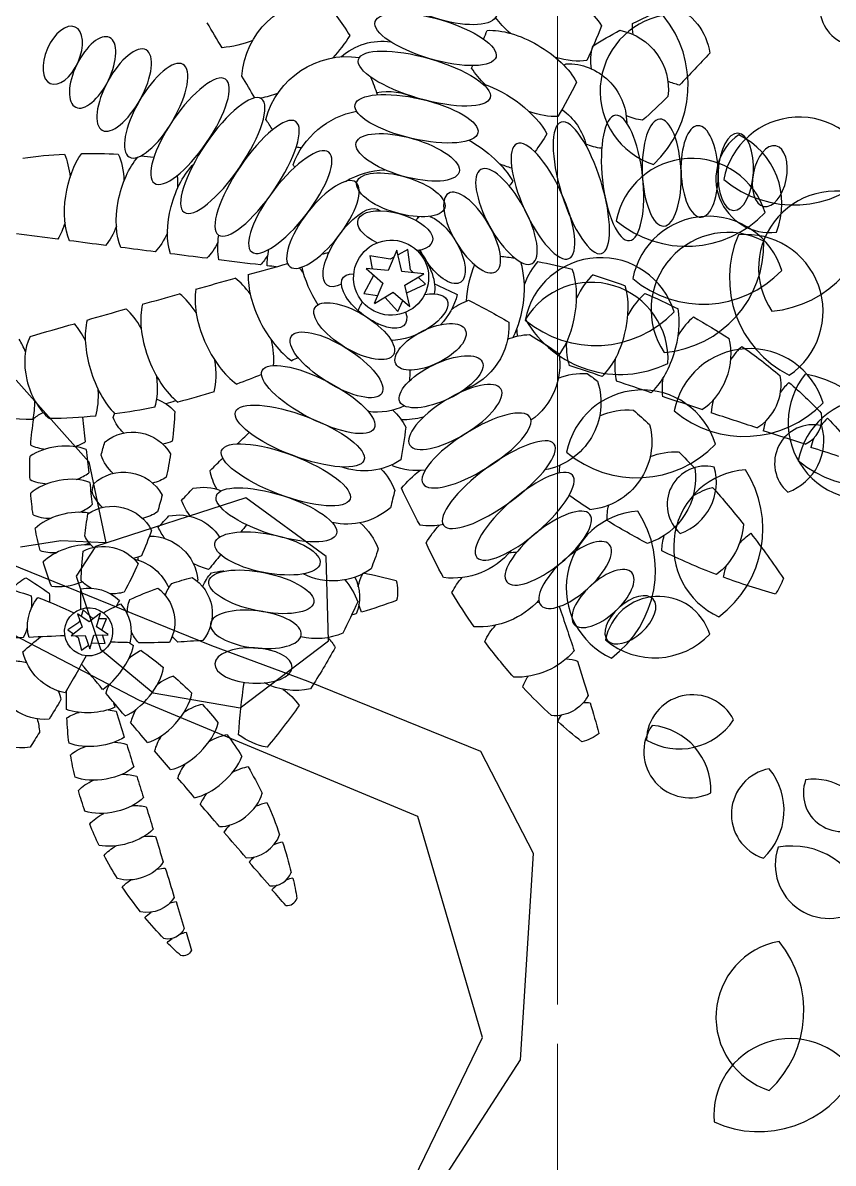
# Model space of a CAD drawing. Header units: millimetres. Extents: x -343543 to 400519, y -115663 to 104219.
# Drawn here: x -315012 to -314635, y 749 to 1278 of the extents above; entities that cross this region are included whole.
import ezdxf
from ezdxf.xclip import XClip

# ---------------------------------------------------------------- set-up
doc = ezdxf.new("R2010")
doc.units = ezdxf.units.MM
doc.header["$XCLIPFRAME"] = 0
doc.linetypes.add('XREF MAT BANG TUONG XAY$0$CENTER', pattern=[50.8, 31.75, -6.35, 6.35, -6.35])
doc.layers.get('0').update_dxf_attribs({"color": 231, "lineweight": 0})
for name, color, linetype, lineweight in [('A-PATT', 252, 'Continuous', 9), ('A-SYMBOLS', 10, 'Continuous', 13), ('XREF MAT BANG TUONG XAY$0$A-GRID', 8, 'XREF MAT BANG TUONG XAY$0$CENTER', 15)]:
    doc.layers.add(name, color=color, linetype=linetype, lineweight=lineweight)
doc.layers.add('XREF MAT BANG NOI THAT$0$FF-Plants', color=8, linetype='Continuous')

# ---------------------------------------------------------------- blocks, each defined once
blk = doc.blocks.new('XREF MAT BANG TUONG XAY$0$00.xref_IKIGAI_Truc')
at = {"layer": 'XREF MAT BANG TUONG XAY$0$A-GRID', "color": 8, "ltscale": 20}
blk.add_lwpolyline([(23800, -3895), (23800, 22924.44)], dxfattribs=at)
blk = doc.blocks.new('XREF MAT BANG TUONG XAY$0$xref_IKIGAI_Cot')
at = {"layer": 'XREF MAT BANG TUONG XAY$0$A-GRID', "color": 8, "ltscale": 20}
blk.add_lwpolyline([(23800, -3895), (23800, 22924.44)], dxfattribs=at)
blk = doc.blocks.new('XREF MAT BANG NOI THAT$0$YLD.Studio-03-186')
at = {"layer": 'XREF MAT BANG NOI THAT$0$FF-Plants', "color": 8}
for p, q in [((114.56, 249.86), (148.37, 211.86)), ((148.37, 211.86), (156.28, 174.3)), ((205.52, 126.46), (31.5, 196.98)), ((221.27, 195.27), (151.4, 172.55)), ((258.62, 168.03), (221.27, 195.27)), ((171.89, 101.11), (21.24, 179.31)), ((135.39, 175.25), (116.68, 172.32)), ((156.28, 174.3), (135.39, 175.25)), ((151.4, 172.55), (142.54, 158.89)), ((259.7, 128.86), (258.62, 168.03)), ((142.54, 158.89), (153.77, 124.89)), ((218.66, 97.69), (259.7, 128.86)), ((153.77, 124.89), (178.25, 104.69)), ((250.24, 109.9), (205.52, 126.46)), ((330.55, 77.35), (250.24, 109.9)), ((301.19, 47.16), (171.89, 101.11)), ((178.25, 104.69), (218.66, 97.69)), ((355.02, 30.02), (330.55, 77.35)), ((331.31, -55.48), (301.19, 47.16)), ((348.97, -65.75), (355.02, 30.02)), ((294.51, -131), (331.31, -55.48)), ((303.34, -136.13), (348.97, -65.75))]:
    blk.add_line(p, q, dxfattribs=at)
blk = doc.blocks.new('XREF MAT BANG NOI THAT$0$YLD.Studio-04-229')
at = {"layer": 'XREF MAT BANG NOI THAT$0$FF-Plants', "color": 8}
for centre, radius, start, end in [((-427.89, 206.37), 17.86, 160.0348, 311.8743), ((-440.64, 187.5), 25.29, 12.7284, 99.1806), ((-512.12, 167.58), 35.72, 100.3158, 252.1553), ((-557.57, 170.57), 50.58, 313.0095, 39.4617), ((-455.32, 119.82), 35.72, 17.257, 169.0965), ((-469.05, 126.9), 25, 125.257, 277.0965), ((-498.78, 115.38), 35.41, 337.9506, 64.4028), ((-505.28, 100.62), 35.72, 17.257, 169.0965), ((-457.84, 165.29), 50.58, 229.9506, 316.4028), ((-438.5, 85.43), 35.72, 62.2287, 214.0682), ((-472.42, 115.82), 50.58, 274.9223, 1.3746), ((-507.8, 146.1), 50.58, 229.9506, 316.4028), ((-497.59, 73.74), 35.72, 17.257, 169.0965), ((-488.46, 66.24), 35.72, 62.2287, 214.0682), ((-437.17, 80.76), 50.58, 156.6654, 243.1176), ((-480, 65.26), 35.72, 303.9718, 95.8113), ((-522.38, 96.62), 50.58, 274.9223, 1.3746), ((-547.56, 54.54), 35.72, 17.257, 169.0965), ((-500.12, 119.22), 50.58, 229.9506, 316.4028), ((-552.01, 43.09), 35.72, 356.9106, 148.7501), ((-550.08, 100.02), 50.58, 229.9506, 316.4028), ((-538.56, 86.61), 50.58, 209.6042, 296.0564), ((-478.38, 12.31), 35.72, 17.257, 169.0965), ((-424.79, 13.68), 35.72, 140.9106, 292.7501), ((-461.24, -13.62), 50.58, 353.6042, 80.0564), ((-528.34, -6.89), 35.72, 17.257, 169.0965), ((-480.9, 57.79), 50.58, 229.9506, 316.4028), ((-420.73, -10.73), 35.72, 17.257, 169.0965), ((-448.91, -5.19), 17.86, 76.9759, 228.8154), ((-469.18, 5.19), 25.29, 289.6695, 16.1218), ((-530.86, 38.59), 50.58, 229.9506, 316.4028), ((-423.25, 34.75), 50.58, 229.9506, 316.4028), ((-498.87, -24.39), 17.86, 76.9759, 228.8154), ((-477.95, -43.93), 35.72, 93.8517, 245.6912), ((-519.14, -14.01), 25.29, 289.6695, 16.1218), ((-522.78, -35.84), 50.58, 306.5453, 32.9975), ((-527.92, -63.13), 35.72, 93.8517, 245.6912), ((-572.74, -55.04), 50.58, 306.5453, 32.9975), ((-520.8, -92.02), 25, 17.257, 169.0965), ((-522.56, -60.18), 35.41, 229.9506, 316.4028), ((-504.91, -134.17), 21.43, 27.0306, 178.8701), ((-506.11, -139.14), 21.43, 145.2876, 297.1271), ((-511.04, -107.54), 30.35, 239.7243, 326.1765), ((-526.67, -157.14), 30.35, 357.9812, 84.4334), ((-465.45, -168.19), 21.43, 100.3158, 252.1553), ((-492.72, -166.4), 30.35, 313.0095, 39.4617), ((-435.57, -158.39), 17.86, 160.0348, 311.8743), ((-448.32, -177.25), 25.29, 12.7284, 99.1806), ((-441.49, -191.6), 25, 161.257, 313.0965), ((-458.77, -218.39), 35.41, 13.9506, 100.4028), ((-458.32, -262.45), 35.72, 100.3158, 252.1553), ((-503.77, -259.46), 50.58, 313.0095, 39.4617), ((-459.34, -308.16), 35.72, 32.9106, 184.7501), ((-474.04, -265.05), 50.58, 245.6042, 332.0564)]:
    blk.add_arc(centre, radius, start, end, dxfattribs=at)
blk = doc.blocks.new('XREF MAT BANG NOI THAT$0$YLD.Studio-03-28')
at = {"layer": 'XREF MAT BANG NOI THAT$0$FF-Plants', "color": 8}
for p, q in [((-29.06, 218.92), (-24.42, 222.98)), ((-24.42, 222.98), (-23, 219.19)), ((-35.01, 218.66), (-31.74, 218.8)), ((-32.59, 213), (-35.01, 218.66)), ((-30.1, 213.92), (-32.2, 220.17)), ((-32.2, 220.17), (-26.83, 216.35)), ((-30.36, 218.86), (-29.06, 218.92)), ((-26.83, 216.35), (-21.54, 220.27)), ((-21.54, 220.27), (-23.52, 213.99)), ((-22.39, 217.56), (-22.33, 217.39)), ((-22.33, 217.39), (-17.04, 214.24)), ((-35.39, 210), (-30.1, 213.92)), ((-32.89, 211.86), (-32.59, 213)), ((-23.52, 213.99), (-18.15, 210.17)), ((-17.04, 214.24), (-20.26, 211.67)), ((-28.81, 210.07), (-35.39, 210)), ((-34.16, 207.04), (-33.37, 210.02)), ((-28.05, 207.8), (-34.16, 207.04)), ((-26.71, 203.82), (-28.81, 210.07)), ((-24.74, 210.11), (-26.71, 203.82)), ((-18.26, 210.09), (-24.74, 210.11)), ((-21.79, 210.1), (-22.86, 204.47)), ((-22.86, 204.47), (-25.89, 206.42)), ((-9.06, 2.82), (-8.03, 12.37)), ((-8.03, 12.37), (-2.3, 9.48)), ((-3.47, 3.35), (-1.55, 13.44)), ((-1.36, 13.34), (2.83, 4.15)), ((0.92, 8.33), (9.61, 10.47)), ((2.83, 4.15), (13.02, 5.44)), ((13.02, 5.44), (5.54, -1.6)), ((9.61, 10.47), (8.81, 4.91)), ((-15.62, -3.78), (-11.18, 0.69)), ((-13.66, 2.06), (-3.47, 3.35)), ((-4.66, -2.89), (-13.66, 2.06)), ((-9.27, 2.61), (-9.06, 2.82)), ((8.25, 0.95), (13.32, -7.22)), ((-6.85, -7.71), (-15.62, -3.78)), ((-6.58, -12.98), (-4.66, -2.89)), ((5.54, -1.6), (9.92, -10.89)), ((-5.92, -9.53), (-6.85, -7.71)), ((0.91, -5.95), (-6.58, -12.98)), ((3.84, -8.87), (-2.6, -15.99)), ((9.92, -10.89), (0.91, -5.95)), ((5.65, -8.55), (3.84, -8.87)), ((13.32, -7.22), (8.57, -8.04)), ((-2.6, -15.99), (-4.94, -11.44))]:
    blk.add_line(p, q, dxfattribs=at)
for centre, major_axis, ratio, start_param, end_param in [((112.08, 162.81), (-49.51, 144.63), 1, -0.132709, -0.045878), ((78.73, 305.04), (-8.66, 1.18), 0.959793, 3.11439, 4.439794), ((113.3, 163.34), (-5.54, 152.77), 1, 0.097095, 0.15366), ((90.56, 310.2), (-4.8, 8.15), 0.490947, 0.894952, 1.248419), ((90.56, 310.2), (4.65, 2.84), 0.874189, -0.631907, 0.605204), ((111.07, 162.3), (-108.1, 108.1), 1, -0.487515, -0.393227), ((64.36, 297.58), (-7.76, 9.92), 0.800189, 3.860592, 5.342894), ((78.73, 305.04), (-7.5, 12.73), 0.490947, 0.941091, 1.224771), ((-3506.28, 4685.53), (4396.41, 3576.45), 1, -1.566496, -1.564955), ((64.36, 297.58), (-9.68, 14.44), 0.490947, 0.847911, 1.176828), ((-3507.5, 4685.01), (-3612.43, 4366.89), 1, 3.135264, 3.137574), ((90.56, 310.2), (-4.8, 8.15), 0.490947, 1.706256, 2.018765), ((110.16, 161.69), (-108.1, 108.1), 1, -0.371224, -0.289813), ((49.87, 288.97), (-9.31, 11.6), 0.671515, 3.780069, 5.510321), ((78.73, 305.04), (-7.5, 12.73), 0.490947, 1.899231, 2.110255), ((110.16, 161.69), (140.84, 59.44), 1, 1.700812, 1.771763), ((36.77, 280.2), (-11.29, 13.22), 0.490947, 3.820292, 5.530953), ((49.87, 288.97), (-10.5, 13.85), 0.490947, 0.705769, 1.183947), ((-3508.52, 4684.49), (-3637.95, 4345.65), 1, 3.126715, 3.12923), ((36.77, 280.2), (-11.29, 13.22), 0.490947, 0.612122, 1.183947), ((64.36, 297.58), (-9.68, 14.44), 0.490947, 1.965112, 2.204238), ((-36.53, 255.61), (24.13, 6.93), 1, 0.525946, 2.02247), ((110.16, 161.69), (-135.48, 70.83), 1, -0.447445, -0.381296), ((24.2, 270.68), (-12.04, 12.54), 0.490947, 3.745574, 5.607066), ((-3509.43, 4683.88), (4426, 3539.76), 1, -1.56581, -1.563625), ((24.2, 270.68), (-12.04, 12.54), 0.490947, 0.587277, 1.183947), ((49.87, 288.97), (-10.5, 13.85), 0.490947, 1.989445, 2.346129), ((-720.63, 285.06), (47.67, 699.96), 1, -1.530529, -1.51896), ((110.16, 161.69), (122.85, 90.99), 1, 1.683103, 1.75189), ((12.21, 260.44), (-12.75, 11.82), 0.490947, 3.756496, 5.600887), ((-3509.43, 4683.88), (-3727.07, 4269.46), 1, 3.100959, 3.102883), ((-34.53, 238.25), (24.11, 6.98), 1, 0.623023, 1.976347), ((-39.57, 280.44), (17.75, 17.75), 1, 4.607864, 4.865684), ((12.21, 260.44), (-12.75, 11.82), 0.490947, 0.644013, 1.183947), ((36.77, 280.2), (-11.29, 13.22), 0.490947, 1.989445, 2.434591), ((1733.93, -5818.97), (6080.08, 1638.94), 1, 1.568463, 1.570774), ((1735.19, -5818.21), (6085.55, 1618.54), 1, 1.570168, 1.571709), ((110.16, 161.69), (137.81, 66.16), 1, 1.97756, 2.055063), ((0.84, 249.53), (-13.41, 11.06), 0.490947, 3.843286, 5.522008), ((24.2, 270.68), (-12.04, 12.54), 0.490947, 1.989445, 2.449387), ((-3509.43, 4683.88), (4624.03, 3276.85), 1, -1.51289, -1.511066), ((1732.81, -5819.56), (6080.13, 1638.78), 1, 1.570977, 1.573492), ((-0.63, 379.26), (142.85, 91.9), 1, -1.384301, -1.327735), ((-720.04, 286.02), (-701.55, 6.28), 1, 3.0954, 3.110587), ((-3509.43, 4683.88), (4666.78, 3215.67), 1, -1.502458, -1.500526), ((1731.66, -5819.98), (-1615.59, 6086.33), 1, 0.006845, 0.00903), ((-1.9, 378.5), (-165.87, 36.57), 1, 2.451966, 2.538798), ((110.16, 161.69), (152.65, 8.26), 1, 2.473403, 2.533368), ((-9.89, 237.97), (-14.03, 10.26), 0.490947, 3.98658, 5.391529), ((0.84, 249.53), (-13.41, 11.06), 0.490947, 0.772729, 1.183947), ((12.21, 260.44), (-12.75, 11.82), 0.490947, 1.989445, 2.378033), ((1731.66, -5819.98), (-1657.99, 6074.92), 1, 0.002676, 0.0046), ((-35.43, 264.12), (-23.07, 1.39), 1, 1.051839, 1.328745), ((-29.43, 220.51), (24.16, 6.83), 1, 0.898919, 2.050573), ((-35.43, 264.12), (-16.34, 16.34), 1, 2.931778, 3.115115), ((-720.04, 286.02), (616.83, 334.27), 1, -0.585206, -0.557024), ((-3509.43, 4683.88), (-3616.54, 4363.48), 1, 3.118357, 3.120569), ((1731.66, -5819.98), (-1740.97, 6051.66), 1, -0.008287, -0.006463), ((-3802.7, -4823.64), (3939.99, 4912.23), 1, 0.037597, 0.040172), ((127.6, 283.85), (-65.98, 167.44), 1, 1.44855, 1.508293), ((0.84, 249.53), (-13.41, 11.06), 0.490947, 1.989445, 2.229937), ((1731.66, -5819.98), (6068.37, 1681.78), 1, 1.574905, 1.576837), ((-3.02, 377.92), (155.04, 69.38), 1, -1.435677, -1.341389), ((-61.12, 228.36), (6.89, 18.04), 0.490947, -1.382632, -1.117508), ((1731.66, -5819.98), (6040.95, 1777.78), 1, 1.561619, 1.56383), ((-3509.43, 4683.88), (4456.75, 3501), 0.999996, -1.568653, -1.568182), ((-44.34, 218.17), (2.86, 15.19), 0.674119, 0.619056, 1.96912), ((-3801.92, -4824.15), (-5247.07, 3481.64), 1, 4.656891, 4.659536), ((1731.66, -5819.98), (-1741.86, 6051.4), 1, -0.000673, 0.001759), ((-4.16, 377.5), (162.71, 48.75), 1, -1.409424, -1.328013), ((-26.44, 214.07), (10.66, 3.34), 1, 2.51498, 8.798165), ((-14.47, 379.35), (168.73, 19.57), 1, 4.249273, 4.338395), ((-49.05, 218.03), (12.57, 12.57), 1, 2.371043, 2.858653), ((-61.12, 228.36), (6.89, 18.04), 0.490947, 4.093897, 4.421075), ((-4.16, 377.5), (166.05, 35.75), 1, -1.435097, -1.364146), ((-13.69, 378.84), (130.31, 108.96), 1, 3.770987, 3.877921), ((-64.79, 221.43), (12.57, 12.57), 1, 4.751811, 4.987715), ((-194.26, -81.14), (-340.97, 43.28), 1, 4.265182, 4.291331), ((-4.16, 377.5), (164.77, 41.25), 1, 4.707412, 4.773561), ((526.07, -46.66), (-534.41, 43.59), 1, -0.428061, -0.382463), ((59.69, 184.07), (29.02, 10.35), 1, 0.808688, 1.28377), ((-210.33, 182.27), (274.76, 72.47), 1, -0.238473, -0.152339), ((-55.75, 518.68), (303.42, 60.18), 1, 4.487866, 4.529554), ((168.91, 65.58), (175.84, 175.84), 1, 1.749512, 1.787497), ((-26.44, 214.07), (18.86, 5.87), 1, 4.670835, 5.646892), ((-4.16, 377.5), (-169.25, 14.4), 1, 1.633457, 1.647085), ((-4.16, 377.5), (163.33, 46.63), 1, 4.450499, 4.528003), ((-4.16, 377.5), (164.53, 42.22), 1, 4.590669, 4.659456), ((35.51, 81.27), (131.95, 77.19), 1, 1.656346, 1.73385), ((136.04, 286.66), (163.45, 80.39), 1, 3.162192, 3.211903), ((0.15, 186.04), (18.66, 6.47), 1, 1.463413, 1.78637), ((-194.26, -81.14), (332.46, 87.19), 1, 0.686963, 0.72865), ((168.91, 65.58), (-248.62, 4.92), 1, -0.533723, -0.478886), ((-38.49, 176.4), (19.76, 4.77), 1, 1.257993, 1.538395), ((-26.44, 214.07), (19.57, 5.52), 1, 3.665974, 4.623303), ((-219.23, 208.35), (-2.52, 197.04), 1, 4.62716, 4.640944), ((0.15, 186.04), (19.73, 0.93), 1, 2.492605, 2.840702), ((-12.17, 199.02), (19.05, 5.22), 1, 4.498677, 5.919621), ((45.87, 184.29), (-15.39, 9.32), 0.456009, 4.712389, 10.995574), ((35.51, 81.27), (122.26, 91.78), 1, 1.654961, 1.723748), ((-38.49, 176.4), (14.37, 14.37), 1, 6.20659, 6.525099), ((136.04, 286.66), (161.48, 84.28), 1, 3.213448, 3.290852), ((12.76, 175.19), (13.97, 13.97), 1, 0.893491, 1.083533), ((-194.26, -81.14), (330.16, 95.54), 1, 0.616686, 0.650472), ((-219.23, 208.35), (194.06, 34.27), 1, -0.344998, -0.269905), ((0.15, 186.04), (19.09, 5.09), 1, 4.409152, 6.108959), ((51.18, 157.5), (29.51, 8.88), 1, 0.454219, 1.166567), ((62.91, 216.62), (29.87, 7.57), 1, 4.47824, 4.82433), ((35.51, 81.27), (-148.48, 36.37), 1, -0.491682, -0.425533), ((-43.03, 160.33), (19.47, 5.84), 1, 1.450716, 1.781814), ((-31.6, 194.2), (19.44, 5.96), 1, 3.340978, 4.744634), ((12.76, 175.19), (13.97, 13.97), 1, 2.10285, 2.425749), ((37.36, 169.77), (-18.94, 9.66), 0.405439, 4.712389, 10.995574), ((168.91, 65.58), (175.84, 175.84), 1, 1.886405, 1.928292), ((-19.36, 195.28), (21.85, 5.76), 1, 4.079193, 5.036001), ((526.07, -46.66), (138.11, 518.1), 0.999988, 1.397662, 1.398225), ((-210.33, 182.27), (225.55, 172.84), 1, -0.746111, -0.667384), ((35.51, 81.27), (126.64, 85.63), 1, 1.922607, 1.993558), ((-219.23, 208.35), (83.86, 178.33), 1, -1.386044, -1.32182), ((-43.03, 160.33), (14.37, 14.37), 1, 6.051325, 6.246402), ((-9.04, 158.46), (15.97, 15.97), 1, 1.62073, 1.685999), ((136.04, 286.66), (-147, 107.56), 1, 1.299788, 1.35347), ((-38.49, 176.4), (19.63, 5.27), 1, 3.264132, 4.962173), ((-15.18, 180.12), (21.78, 6), 1, 3.848498, 5.329427), ((-152.83, 119.29), (-39.14, 157.18), 0.999998, -1.523468, -1.519833), ((29.73, 153.87), (-23, 9.44), 0.362784, 4.712389, 10.995574), ((25.1, 162.9), (13.97, 13.97), 1, 2.141547, 2.531114), ((-249.22, -74.28), (240.39, 111.48), 1, 0.552036, 0.646324), ((-4398.2, 3808.72), (-4372.42, 3605.73), 1, 3.130858, 3.132682), ((168.91, 65.58), (-235.52, 79.79), 1, -0.059773, -0.044377), ((-49.93, 142.53), (20.08, 3.19), 1, 1.584425, 2.014209), ((-7.94, 123.66), (35.75, 10.14), 1, 0.979264, 1.182981), ((-157.18, 139.15), (114.54, 114.54), 1, 5.565279, 5.620627), ((136.04, 286.66), (128.8, 128.8), 1, 3.129157, 3.158314), ((45.83, 132.09), (29.23, 9.76), 1, 0.24432, 0.891093), ((35.51, 81.27), (152.83, 3.55), 1, 2.59867, 2.680081), ((-43.03, 160.33), (19.7, 5.03), 1, 3.119432, 4.947597), ((-49.93, 142.53), (19.63, 5.28), 1, 0.11264, 0.485987), ((-7.94, 123.66), (26.28, 26.28), 1, 1.152024, 1.315215), ((596.91, 254.59), (622.34, 106.69), 1, 3.129017, 3.14043), ((12.76, 175.19), (-13.97, 13.97), 1, 2.186059, 2.216859), ((59.69, 184.07), (-21.79, 21.79), 1, 2.605271, 2.789078), ((-4398.2, 3808.72), (3709.3, 4284.92), 1, -1.56033, -1.558406), ((-219.23, 208.35), (102.72, 168.17), 1, -1.36396, -1.323145), ((-9.38, 164.4), (21.7, 6.3), 1, 3.632054, 4.833195), ((22.16, 137.48), (-22.9, 9.68), 0.362784, 4.712389, 10.995574), ((-210.33, 182.27), (284.07, 6.79), 1, -0.199224, -0.142547), ((-55.34, 126.48), (19.56, 5.55), 1, 1.427415, 1.933279), ((-7.93, 115.69), (27.09, 10.34), 1, 1.529921, 1.821852), ((-247.88, -75.62), (-253.08, 78.52), 1, 4.325258, 4.406669), ((-4398.2, 3808.72), (-4350.72, 3631.89), 1, 3.131468, 3.133513), ((168.91, 65.58), (247.86, 20.07), 1, 2.745054, 2.77094), ((-55.34, 126.48), (18.96, 7.33), 1, 0.02821, 0.371208), ((599.04, 237.65), (446.48, 446.48), 1, 2.51248, 2.524814), ((52.57, 141.4), (18.84, 5.94), 1, -1.380608, -0.489438), ((-193.37, -80.66), (272.7, 209.21), 0.999999, 0.034329, 0.040727), ((-49.93, 142.53), (19.47, 5.84), 1, 3.143861, 4.874981), ((-219.23, 208.35), (-196.25, 17.86), 1, 2.791531, 2.84736), ((15.6, 120.29), (-28.08, 8.27), 0.32034, 4.712389, 10.995574), ((-155.05, 122.21), (-53.34, 152.94), 1, 4.436484, 4.462597), ((37.32, 105.52), (29.5, 8.92), 1, 0.070833, 1.148318), ((51.18, 157.5), (29.65, 8.4), 1, 4.685359, 5.071661), ((83.87, 118.76), (13.97, 13.97), 1, 1.326609, 1.520011), ((-193.37, -80.66), (302.02, 164.06), 1, 0.133382, 0.183242), ((-61.07, 108.37), (19.97, 3.81), 1, 1.553919, 1.98021), ((-7.25, 147.46), (22.08, 4.8), 1, 3.700579, 4.290899), ((212.26, -123.41), (123.87, 220.24), 1, 0.592112, 0.649927), ((179.63, 116.05), (17.05, 4.43), 1, 0.017414, 0.528736), ((168.91, 65.58), (-241.25, 60.29), 1, 0.002879, 0.010825), ((-247.88, -75.62), (-252.5, 80.36), 1, 4.227807, 4.298758), ((-61.07, 108.37), (14.37, 14.37), 1, 6.040312, 6.266533), ((-4.62, 105.25), (21.36, 7.37), 1, 1.660238, 2.075107), ((83.87, 118.76), (19.39, 3.79), 1, 2.53236, 2.87845), ((65.77, 129.34), (19.56, 2.78), 1, -0.991297, -0.516216), ((174.08, 117.62), (13.83, 13.83), 1, 2.090464, 2.377913), ((212.26, -123.41), (216.66, 130.03), 1, 1.183698, 1.258), ((165.08, 110.91), (16.86, 5.1), 1, -0.398908, 0.769616), ((192.02, 124.28), (10.36, 10.36), 1, 2.177455, 2.408366), ((-219.23, 208.35), (-195.85, 21.8), 1, 2.710852, 2.781096), ((599.04, 237.65), (-118.6, 620.18), 1, 1.568655, 1.58163), ((136.93, 287.13), (180.4, 25.21), 1, 4.162602, 4.248736), ((212.26, -123.41), (243.25, 68.4), 1, 1.548958, 1.633521), ((130.29, 91.05), (34.26, 9.83), 1, -0.154889, 0.732814), ((-442.18, 870.59), (-725.84, 665.89), 1, 3.003743, 3.018754), ((7408.97, 6418.74), (7972.1, 5739.9), 1, 3.214224, 3.216408), ((8.86, 102.44), (-31.05, 7.29), 0.300118, 4.712389, 10.995574), ((-210.33, 182.27), (200.93, 200.93), 1, 5.229534, 5.264231), ((212.26, -123.41), (-178.67, 178.67), 1, -0.414961, -0.339827), ((101.85, 79.89), (36.02, 10.01), 1, -0.133882, 0.768981), ((161.54, 110.34), (32.81, 4.67), 1, 2.856985, 3.134232), ((192.02, 124.28), (10.36, 10.36), 1, 3.225486, 3.448654), ((-55.34, 126.48), (19.81, 4.54), 1, 4.229445, 4.734078), ((-69.85, 91.43), (14.37, 14.37), 1, 6.083489, 6.308121), ((27.94, 80.03), (29.81, 7.8), 1, 0.004255, 0.944321), ((45.83, 132.09), (29.57, 8.66), 1, 4.562886, 5.044669), ((-442.18, 870.59), (801.61, 572.42), 1, -1.520806, -1.503839), ((-219.23, 208.35), (-162.14, 111.99), 0.999993, 3.177662, 3.179972), ((-247.88, -75.62), (-247.49, 94.68), 1, 4.177625, 4.243774), ((599.04, 237.65), (-135.55, 616.7), 1, 1.569186, 1.581315), ((212.26, -123.41), (237.46, 86.4), 1, 1.698623, 1.769893), ((80.27, 69.71), (33.9, 9.65), 1, -0.177157, 0.821616), ((138.4, 100.91), (24.92, 24.92), 1, 2.251134, 2.489202), ((4.15, 83.88), (-31.05, 7.29), 0.300118, 4.712389, 10.995574), ((-442.18, 870.59), (910.7, 375.34), 1, -1.318792, -1.296699), ((174.08, 117.62), (13.83, 13.83), 1, 3.425162, 3.695399), ((7408.97, 6418.74), (7565.69, 6265.88), 1, 3.149351, 3.151275), ((125.75, 89.41), (31.99, 31.99), 1, 2.292971, 2.522054), ((20.76, 55.09), (29.64, 8.42), 1, 0.111098, 1.050224), ((-210.33, 182.27), (135.08, 249.99), 1, -1.44289, -1.413733), ((189.63, -137.44), (232.66, 98.59), 1, 1.646774, 1.723184), ((57.64, 55.67), (33.49, 10.99), 1, 0.477208, 0.781672), ((111.64, 56.42), (-7.72, 28.24), 0.32034, 1.570796326843089, 7.853981634022675), ((129.01, 62.6), (-7.23, 23.79), 0.362784, 1.570796326542845, 7.853981633722432), ((146.35, 65.94), (-5.23, 20.61), 0.405439, 1.570796326753082, 7.853981633932668), ((161.54, 110.34), (-23.43, 23.43), 1, 1.594904, 1.627151), ((163.18, 67.82), (-4.34, 17.46), 0.456009, 1.570796327003859, 7.853981634183445), ((-247.88, -75.62), (-225.55, 139.07), 1, 4.276146, 4.322723), ((37.32, 105.52), (29.7, 8.22), 1, 4.657908, 5.047475), ((93.51, 50.97), (-10.8, 30.01), 0.300118, 1.570796326502317, 7.853981633681903), ((179.29, 68.9), (-3.44, 13.91), 0.543524, 1.570796326758771, 7.853981633938357), ((-4072.05, -7847.89), (4291.59, 7729.68), 1, 0.045968, 0.048152), ((1.84, 65.02), (-29.08, 3.35), 0.32034, 4.712389, 10.995574), ((114.45, 84.22), (55.34, 17.26), 1, 2.954557, 3.158273), ((138.4, 100.91), (24.92, 24.92), 1, 3.208423, 3.306613), ((-157.53, 58.59), (12.81, 23.9), 0.490947, -1.152148, -0.795463), ((7408.97, 6418.74), (-7814.55, 5952.61), 1, 1.353149, 1.354972), ((214.95, -118.36), (178.67, 178.67), 1, 1.507122, 1.510757), ((39.13, 37.21), (32.6, 13.39), 1, 0.497671, 0.926523), ((76.05, 43.59), (-11.97, 26.71), 0.32034, 1.570796326202381, 7.853981633381967), ((-136.57, 45.73), (11.39, 24.61), 0.490947, 0.678699, 2.38936), ((-4072.05, -7847.89), (-8006.89, 3749.05), 1, 4.686888, 4.688812), ((-210.33, 182.27), (200.93, 200.93), 1, 5.025432, 5.079115), ((-136.57, 45.73), (11.39, 24.61), 0.490947, -1.152148, -0.707001), ((59.21, 36.19), (-10.29, 22.63), 0.362784, 1.570796326205139, 7.853981633384725), ((-114.89, 34.11), (9.94, 25.23), 0.490947, 0.603982, 2.420377), ((-4072.05, -7847.89), (4131.37, 7816.49), 1, 0.020191, 0.022015), ((7408.97, 6418.74), (7593.47, 6232.18), 1, 3.159148, 3.16108), ((-0.12, 46.92), (-24.85, 0.77), 0.362784, 4.712389, 10.995574), ((-247.88, -75.62), (-132.14, 229.68), 1, 4.701668, 4.714353), ((10.37, 29.18), (29.95, 7.23), 1, 0.306291, 0.866837), ((27.94, 80.03), (29.51, 8.85), 1, 4.597926, 4.920824), ((-16.31, 226.91), (208.22, 116.26), 1, 3.476887, 3.558298), ((-114.89, 34.11), (9.94, 25.23), 0.490947, -1.152148, -0.692206), ((20.36, 21.41), (35.04, 3.76), 1, 0.611668, 0.904591), ((-157.53, 58.59), (12.81, 23.9), 0.490947, 3.847362, 4.32554), ((-92.58, 23.77), (8.46, 25.76), 0.490947, 0.614903, 2.459294), ((-4072.05, -7847.89), (-7987.25, 3790.71), 1, 4.686738, 4.688669), ((44.58, 26.29), (-10.69, 18.38), 0.405439, 4.712389, 10.995574), ((-92.58, 23.77), (8.46, 25.76), 0.490947, -1.152148, -0.763559), ((-2.03, 29.34), (-21.23, 1.07), 0.405439, 4.712389, 10.995574), ((-69.7, 14.75), (6.95, 26.21), 0.490947, 0.701694, 1.194978), ((-4072.05, -7847.89), (4134.36, 7814.91), 1, 0.014988, 0.0172), ((7408.97, 6418.74), (7542.37, 6293.93), 1, 3.153558, 3.155493), ((31.44, 15.55), (-8.97, 15.6), 0.456009, 4.712389, 10.995574), ((-210.33, 182.27), (117.51, 258.72), 1, 4.57275, 4.590231), ((85.3, 10.6), (30.46, 8.83), 1, -1.194927, 0.516377), ((131.9, -270.46), (303.95, 46.02), 1, 1.410038, 1.448165), ((115.03, 12.41), (30.45, 8.87), 1, -1.13023, 0.600891), ((170.71, 18.85), (30.84, 7.37), 1, 2.308965, 2.535186), ((131.9, -270.46), (272.76, 141.78), 1, 0.980189, 1.050433), ((141.32, 15.18), (30.56, 8.47), 1, -1.009427, 0.406762), ((200.45, 17.42), (29.63, 11.31), 1, 2.222132, 2.446764), ((131.9, -270.46), (305.03, 38.2), 1, 1.220489, 1.310482), ((-16.31, 226.91), (-238.48, 0.16), 1, 0.960407, 1.031357), ((-136.57, 45.73), (11.39, 24.61), 0.490947, 3.753714, 4.32554), ((-98.24, -4.21), (-0.17, 31.89), 0.300118, 1.570796327715664, 7.85398163489525), ((-79.1, -4.35), (-0.17, 31.89), 0.300118, 1.570796327681729, 7.853981634861315), ((-46.34, 7.07), (5.41, 26.57), 0.490947, 0.844988, 1.162328), ((-69.7, 14.75), (6.95, 26.21), 0.490947, -1.152148, -0.911655), ((-4072.05, -7847.89), (4020.43, 7874.12), 0.999995, -0.000358, 0.000114), ((141.32, 15.18), (22.42, 22.42), 1, 1.840951, 1.956005), ((170.71, 18.85), (30.57, 8.42), 1, -0.803958, 0.062594), ((233.01, 15.25), (22.42, 22.42), 1, 1.930346, 2.11832), ((131.9, -270.46), (304.53, 42.02), 1, 1.114106, 1.196533), ((-117.19, -5.07), (-0.24, 29.27), 0.32034, 1.570796327763428, 7.853981634943015), ((-60.17, -3.81), (-1.93, 29.21), 0.32034, 1.570796327460503, 7.853981634640089), ((-41.75, -3.63), (-1.75, 24.8), 0.362784, 1.570796327655833, 7.853981634835419), ((-2.21, 12.53), (17.97, 0.96), 0.456009, -0.597189, 3.712648), ((16.7, 8.87), (-8.97, 15.6), 0.456009, 2.146873, 5.563258), ((29.85, 4.77), (30.46, 8.82), 1, -0.925589, 0.347124), ((20.36, 21.41), (-24.92, 24.92), 1, 3.981782, 4.006026), ((196.77, 21.01), (29.26, 12.23), 1, -0.642229, -0.384041), ((-169.96, -2.47), (2.51, 17.82), 0.456009, 1.570796329214219, 7.853981636393805), ((-153.2, -3.84), (1.96, 21.17), 0.405439, 1.570796328573082, 7.853981635752668), ((-135.56, -4.21), (1.64, 24.81), 0.362784, 1.570796328117058, 7.853981635296644), ((-16.31, 226.91), (-229.22, 65.8), 1, 1.354724, 1.380164), ((-114.89, 34.11), (9.94, 25.23), 0.490947, 4.089229, 4.32554), ((-24.15, -2.6), (-0.19, 21.26), 0.405439, -0.638013, 3.222605), ((-1.68, -0.85), (16.8, 4.68), 1, 0.976365, 7.25955), ((526.07, -46.66), (-533.78, 50.69), 1, -0.031866, -0.022297), ((16.7, 8.87), (-8.97, 15.6), 0.456009, 0.467456, 0.526537), ((59.57, 6.58), (30.5, 8.67), 1, -1.032415, 0.085581), ((-185.93, -1.32), (2.52, 14.11), 0.543524, 1.570796329850885, 7.853981637030471), ((233.01, 15.25), (30.06, 10.11), 1, 2.93965, 3.167819), ((81.71, 372.75), (371.35, 112.19), 1, -1.545573, -1.47882), ((7408.97, 6418.74), (7448.64, 6404.58), 0.999996, 3.142396, 3.142759), ((-1.68, -0.85), (30.78, 7.61), 1, -0.583658, -0.076766), ((170.71, 18.85), (31.33, 4.91), 1, 3.588127, 4.014418), ((200.45, 17.42), (29.86, 10.67), 1, 3.204448, 3.514965), ((81.71, 372.75), (375.62, 96.94), 1, 4.706787, 4.764263), ((59.57, 6.58), (31.6, 2.68), 1, 3.411523, 3.691925), ((141.32, 15.18), (30.42, 8.96), 1, 3.418614, 3.924478), ((-16.31, 226.91), (43.89, 234.41), 0.999817, 3.101661, 3.102023), ((-12.27, -19.93), (-17.13, 5.51), 0.456009, -1.202658, 3.956111), ((2.69, -9.62), (16.43, 7.35), 0.456009, 4.469975, 5.881978), ((81.71, 372.75), (125.7, 366.99), 1, 3.303209, 3.333224), ((85.3, 10.6), (29.74, 11), 1, 3.388901, 3.719999), ((115.03, 12.41), (30.13, 9.89), 1, 3.425709, 3.855493), ((81.71, 372.75), (387.2, 23.64), 1, -1.44344, -1.416014), ((9.82, -24.4), (16.43, 7.35), 0.456009, 3.676106, 8.112547), ((81.71, 372.75), (303.3, 241.85), 1, 3.916053, 3.97089), ((81.71, 372.75), (385.57, 42.67), 1, 4.562726, 4.604613), ((-2252.85, -8538.39), (-8545.74, 2266.3), 1, 4.701636, 4.70346), ((81.71, 372.75), (274.3, 274.3), 1, 3.970904, 3.9863), ((81.71, 372.75), (381.59, 69.8), 1, 4.646106, 4.671992), ((-30.7, -28.05), (37.63, 10.85), 1, 2.625319, 3.656142), ((347.71, -1031.03), (-421.87, 1009.88), 1, -0.006631, -0.005322), ((-2252.85, -8538.39), (-8551.83, 2243.17), 1, 4.696208, 4.698132), ((-8.86, -9.28), (37.91, 9.83), 1, 3.330519, 3.823619), ((-19.42, -35.27), (-20.27, 6.41), 0.405439, 4.712389, 10.995574), ((17.85, -39.21), (19.27, 8.99), 0.405439, 1.57079632768765, 7.853981634867236), ((-2252.85, -8538.39), (-8621.33, 1959.18), 1, 4.660334, 4.662519), ((-54.01, -42.19), (37.73, 10.48), 1, 2.536003, 3.99264), ((349.46, -1031.24), (-463.71, 991.37), 1, -0.028589, -0.02333), ((-87.23, -62.66), (27.69, 27.69), 1, 0.325822, 0.38925), ((9.82, -24.4), (16.43, 7.35), 0.456009, 2.859453, 3.117262), ((359.2, -1027.87), (-505.61, 970.67), 1, -0.046419, -0.035711), ((-144.74, -80.92), (62.14, 16.95), 1, 0.376175, 0.503716), ((-2251.17, -8538.7), (-8572.61, 2162.43), 1, 4.681123, 4.683637), ((-77.49, -59.29), (37.64, 10.78), 1, 2.340663, 3.806949), ((-26.5, -51.49), (-23.66, 7.62), 0.362784, 4.712389, 10.995574), ((26.92, -54.35), (22.08, 11.43), 0.362784, 1.570796327497962, 7.853981634677549), ((146.28, 173.41), (125.19, 202.98), 1, 3.20818, 3.236102), ((-2249.4, -8538.82), (2847.8, 8369.93), 1, 0.047108, 0.049418), ((331.95, -1039.41), (-475.18, 985.92), 1, -0.016941, -0.004606), ((-158.04, -84.69), (48.67, 12.59), 1, 0.346459, 0.63839), ((146.28, 173.41), (218.45, 95.67), 1, 3.887248, 3.956035), ((-2247.33, -8538.82), (-8509.72, 2398), 1, 4.704566, 4.706107), ((37, -69.71), (24.92, 15.36), 0.32034, 1.570796327774609, 7.853981634954195), ((-33.09, -68.65), (-27.34, 10.47), 0.32034, 4.712389, 10.995574), ((146.28, 173.41), (-237.73, 18.93), 1, 1.348729, 1.414878), ((151.8, 172.98), (230.46, 61.33), 1, 4.668631, 4.725197), ((48.34, -84.81), (24.81, 20.04), 0.300118, 1.57079632810651, 7.853981635286097), ((146.28, 173.41), (237.52, 21.41), 1, 4.428413, 4.499364), ((149.73, 172.98), (223.14, 84.15), 1, 4.474071, 4.560902), ((-220.45, 158.67), (243.63, 139.54), 1, -1.489547, -1.458183), ((-35.41, -47.99), (27.47, 7.73), 1, 3.664996, 4.302342), ((-243.8, -91.45), (264.26, 19.49), 1, 0.009088, 0.019373), ((146.28, 173.41), (194.5, 137.99), 1, 4.006003, 4.087414), ((147.96, 173.1), (221.93, 87.29), 1, 4.351733, 4.446021), ((-144.74, -80.92), (63.14, 12.72), 1, -0.23803, -0.034314), ((-50.58, -65.86), (27.48, 7.71), 1, 3.119645, 3.993323), ((-40.5, -86.16), (-30.37, 9.73), 0.300118, 4.712389, 10.995574), ((0.63, -59.31), (30.07, 1.97), 0.490947, 4.416405, 5.391529), ((-0.76, -86.6), (30.13, 0.22), 0.490947, 0.96074, 1.183947), ((61.65, -99.31), (18.92, 22.34), 0.32034, 1.570796328619921, 7.853981635799506), ((-189.38, 175.29), (267.12, 86.45), 1, -1.561478, -1.485068), ((-243.8, -91.45), (263.77, 25.24), 1, -0.115009, -0.077099), ((75.39, -111.51), (14.64, 20.1), 0.362784, 1.570796329213647, 7.853981636393232), ((-46.34, -104.18), (-27.9, 8.85), 0.32034, 4.712389, 10.995574), ((-3.74, -113.76), (-30.09, 1.53), 0.490947, -1.152148, -0.763559), ((-0.76, -86.6), (30.13, 0.22), 0.490947, 4.156103, 5.522008), ((9598.21, -2076.1), (2025.09, 9612.52), 0.999996, 1.576143, 1.576274), ((-3.74, -113.76), (-30.09, 1.53), 0.490947, 3.785606, 4.32554), ((20.15, -82.2), (26.71, 7.46), 1, 4.4537, 5.200923), ((33.25, -129.97), (27.7, 1.31), 1, 1.048117, 1.324965), ((89.67, -121.79), (12.46, 17.23), 0.405439, 1.570796329326606, 7.853981636506192), ((-52.66, -121.47), (-23.66, 7.62), 0.362784, 4.712389, 10.995574), ((-243.8, -91.45), (253.99, 75.53), 1, -0.413209, -0.344422), ((103.71, -131.02), (9.17, 15.48), 0.456009, 1.570796330207066, 7.853981637386653), ((9598.21, -2076.1), (1960.63, 9625.89), 0.999995, 1.570929, 1.571374), ((-3.74, -113.76), (-30.09, 1.53), 0.490947, 0.614903, 2.459294), ((26.1, -105.91), (26.71, 7.46), 1, 3.832451, 5.407049), ((-8.3, -140.7), (-29.95, 3.28), 0.490947, -1.152148, -0.762871), ((42.16, -151.58), (26.58, 7.9), 1, 0.822433, 1.110363), ((-414.46, -240.64), (-94.86, 473.15), 1, -1.563798, -1.53036), ((117.96, -138.21), (5.53, 13.22), 0.543524, 1.570796330777153, 7.853981637956739), ((-8.3, -140.7), (-29.95, 3.28), 0.490947, 3.728869, 4.32554), ((249.16, -37.37), (-180.84, 180.84), 1, 1.145565, 1.150477), ((-243.8, -91.45), (235.19, 122.06), 1, -0.711068, -0.64492), ((42.16, -151.58), (26.99, 6.37), 1, 2.186811, 2.573114), ((249.16, -37.37), (251.39, 46.98), 1, 3.38012, 3.436797), ((33.25, -129.97), (26.64, 7.72), 1, 4.024889, 5.533726), ((-8.3, -140.7), (-29.95, 3.28), 0.490947, 0.603982, 2.465473), ((49.31, -175.65), (19.61, 19.61), 1, 0.409717, 0.613792), ((-414.46, -240.64), (472.42, 98.43), 1, -0.058503, -0.016159), ((49.31, -175.65), (19.61, 19.61), 1, 1.633109, 1.816916), ((249.16, -37.37), (-201.19, 157.88), 1, 1.171755, 1.250482), ((42.16, -151.58), (26.72, 7.43), 1, 4.215397, 5.285768)]:
    blk.add_ellipse(centre, major_axis=major_axis, ratio=ratio, start_param=start_param, end_param=end_param, dxfattribs=at)
at = {"layer": 'XREF MAT BANG NOI THAT$0$FF-Plants', "color": 8, "extrusion": (0, 0, -1)}
for centre, major_axis, ratio, start_param, end_param in [((104.86, 256.22), (4.54, 8.58), 0.959793, -0.027203, 1.298201), ((117.18, 263.57), (-4.24, 9.61), 0.490947, -1.435337, -1.122828), ((117.18, 263.57), (5.58, 2.35), 0.874189, -0.631907, 0.605204), ((88.81, 248.1), (-3.93, 13.43), 0.800189, 0.718999, 2.201301), ((104.86, 256.22), (-6.63, 15.02), 0.490947, -1.242361, -1.031338), ((71.64, 240.59), (-4.43, 15.92), 0.671515, 0.638476, 2.368728), ((88.81, 248.1), (-6.76, 18.09), 0.490947, -1.176481, -0.937354), ((117.18, 263.57), (-4.24, 9.61), 0.490947, 4.036545, 4.390012), ((55.24, 234.46), (-4.61, 18.76), 0.490947, 0.678699, 2.38936), ((71.64, 240.59), (-5.7, 18.46), 0.490947, -1.152148, -0.795463), ((38.5, 229.29), (-3.52, 18.99), 0.490947, 0.603982, 2.465473), ((55.24, 234.46), (-4.61, 18.76), 0.490947, -1.152148, -0.707001), ((104.86, 256.22), (-6.63, 15.02), 0.490947, 4.082683, 4.366363), ((21.5, 225.1), (-2.41, 19.16), 0.490947, 0.614903, 2.459294), ((38.5, 229.29), (-3.52, 18.99), 0.490947, -1.152148, -0.692206), ((4.28, 221.9), (-1.29, 19.27), 0.490947, -1.152148, -0.911655), ((4.28, 221.9), (-1.29, 19.27), 0.490947, 0.701694, 2.380415), ((21.5, 225.1), (-2.41, 19.16), 0.490947, -1.152148, -0.763559), ((88.81, 248.1), (-6.76, 18.09), 0.490947, 3.989504, 4.318421), ((-13.1, 219.71), (-0.17, 19.31), 0.490947, 0.844988, 2.249936), ((71.64, 240.59), (-5.7, 18.46), 0.490947, 3.847362, 4.32554), ((55.24, 234.46), (-4.61, 18.76), 0.490947, 3.753714, 4.32554), ((38.5, 229.29), (-3.52, 18.99), 0.490947, 3.728869, 4.32554), ((4.28, 221.9), (-1.29, 19.27), 0.490947, 3.914322, 4.32554), ((21.5, 225.1), (-2.41, 19.16), 0.490947, 3.785606, 4.32554), ((-49.67, 192.68), (-10.73, 13.68), 0.490947, 0.772729, 1.678136), ((-49.67, 192.68), (-10.73, 13.68), 0.490947, 4.035032, 5.522008), ((-60.86, 181.57), (-11.51, 13.03), 0.490947, 0.644013, 1.183947), ((-60.86, 181.57), (-11.51, 13.03), 0.490947, 3.919733, 5.600887), ((-71.38, 169.83), (-12.25, 12.34), 0.490947, 0.587277, 1.183947), ((-60.86, 181.57), (-11.51, 13.03), 0.490947, 1.989445, 2.116551), ((-71.38, 169.83), (-12.25, 12.34), 0.490947, 3.745574, 5.607066), ((-81.19, 157.49), (-12.94, 11.6), 0.490947, 0.612122, 1.183947), ((-71.38, 169.83), (-12.25, 12.34), 0.490947, 1.989445, 2.449387), ((-81.19, 157.49), (-12.94, 11.6), 0.490947, 3.820292, 5.530953), ((-90.28, 144.61), (-13.6, 10.83), 0.490947, 0.705769, 1.183947), ((-81.19, 157.49), (-12.94, 11.6), 0.490947, 1.989445, 2.434591), ((-124.93, 140.4), (21.25, 21.36), 0.490947, 0.847911, 1.176828), ((-90.28, 144.61), (-11.37, 9.58), 0.671515, -1.163527, -0.772865), ((-90.28, 144.61), (-13.6, 10.83), 0.490947, 1.989445, 2.346129), ((-103.12, 120.95), (19.68, 16.64), 0.671515, 3.780069, 5.510321), ((-103.12, 120.95), (22.46, 20.09), 0.490947, 0.705769, 1.183947), ((-124.93, 140.4), (21.25, 21.36), 0.490947, 1.965112, 2.204238), ((-83.74, 101.68), (23.59, 18.75), 0.490947, 3.820292, 5.530953), ((-83.74, 101.68), (23.59, 18.75), 0.490947, 0.612122, 1.183947), ((-103.12, 120.95), (22.46, 20.09), 0.490947, 1.989445, 2.346129), ((-65.52, 81.32), (24.64, 17.35), 0.490947, 3.745574, 5.607066), ((-65.52, 81.32), (24.64, 17.35), 0.490947, 0.587277, 1.183947), ((-83.74, 101.68), (23.59, 18.75), 0.490947, 1.989445, 2.434591), ((-48.51, 59.94), (25.6, 15.88), 0.490947, 3.756496, 5.600887), ((-65.52, 81.32), (24.64, 17.35), 0.490947, 1.989445, 2.449387), ((-48.51, 59.94), (25.6, 15.88), 0.490947, 0.725468, 1.183947), ((-32.77, 37.6), (26.48, 14.37), 0.490947, 3.843286, 5.522008), ((-48.51, 59.94), (25.6, 15.88), 0.490947, 1.989445, 2.378033), ((-18.36, 14.39), (27.28, 12.8), 0.490947, 4.11724, 4.776912), ((-32.77, 37.6), (26.48, 14.37), 0.490947, 1.989445, 2.083734), ((43.77, -19.86), (12.4, 24.11), 0.490947, 0.893439, 2.300645), ((43.77, -19.86), (12.4, 24.11), 0.490947, 4.153605, 4.819728), ((66.8, -28.49), (10.98, 24.79), 0.490947, -1.152148, -1.025041), ((66.8, -28.49), (10.98, 24.79), 0.490947, 0.778141, 2.459294), ((90.29, -35.76), (9.52, 25.39), 0.490947, -1.152148, -0.692206), ((90.29, -35.76), (9.52, 25.39), 0.490947, 0.603982, 2.465473), ((114.17, -41.66), (8.03, 25.9), 0.490947, -1.152148, -0.707001), ((114.17, -41.66), (8.03, 25.9), 0.490947, 0.678699, 2.38936), ((138.34, -46.15), (6.51, 26.33), 0.490947, -1.152148, -0.795463), ((138.34, -46.15), (6.19, 22.36), 0.671515, 0.638476, 2.368728), ((66.8, -28.49), (10.98, 24.79), 0.490947, 3.785606, 4.32554), ((164.42, -49.55), (4.97, 26.66), 0.490947, -1.176481, -0.937354), ((90.29, -35.76), (9.52, 25.39), 0.490947, 3.728869, 4.32554), ((164.42, -49.55), (5, 19), 0.800189, 0.718999, 2.201301), ((189.61, -51.4), (2.9, 22.87), 0.490947, -1.242361, -1.031338), ((189.61, -51.4), (11.68, 7.03), 0.959793, -0.027203, 1.298202), ((209.76, -51.49), (1.85, 14.64), 0.490947, -1.435337, -1.122828), ((114.17, -41.66), (8.03, 25.9), 0.490947, 3.753714, 4.32554), ((138.34, -46.15), (6.51, 26.33), 0.490947, 3.847362, 4.32554), ((164.42, -49.55), (4.97, 26.66), 0.490947, 3.989504, 4.318421), ((189.61, -51.4), (2.9, 22.87), 0.490947, 4.082683, 4.366363), ((209.76, -51.49), (1.85, 14.64), 0.490947, 4.036545, 4.390012)]:
    blk.add_ellipse(centre, major_axis=major_axis, ratio=ratio, start_param=start_param, end_param=end_param, dxfattribs=at)
blk = doc.blocks.new('XREF MAT BANG NOI THAT')
at = {"color": 8}
for name, p in [('XREF MAT BANG NOI THAT$0$YLD.Studio-04-229', (24367.63, 1078.86)), ('XREF MAT BANG NOI THAT$0$YLD.Studio-03-186', (23433.85, 862.37))]:
    blk.add_blockref(name, p, dxfattribs=at)
at = {"color": 8, "xscale": -0.9999999999999997, "rotation": 146.0580917890221}
blk.add_blockref('XREF MAT BANG NOI THAT$0$YLD.Studio-03-28', (23723.59, 1158.18), dxfattribs=at)
blk = doc.blocks.new('01.Xref _MB T1')
at = {"color": 8}
blk.add_blockref('XREF MAT BANG TUONG XAY$0$00.xref_IKIGAI_Truc', (0.00011, 0), dxfattribs=at)
ref = blk.add_blockref('XREF MAT BANG TUONG XAY$0$xref_IKIGAI_Cot', (-0.00927, -0.00001), dxfattribs=at)
XClip(ref).set_block_clipping_path([(-1610.3425959283, -2225.6693134198), (41829.1295208634, 21555.8819575264)])
at = {"layer": 'A-PATT', "color": 8}
blk.add_blockref('XREF MAT BANG NOI THAT', (0, 0), dxfattribs=at)

msp = doc.modelspace()

# ---------------------------------------------------------------- block references
at = {"layer": 'A-SYMBOLS'}
msp.add_blockref('01.Xref _MB T1', (-338563.48, 0), dxfattribs=at)

doc.saveas('drawing.dxf')
